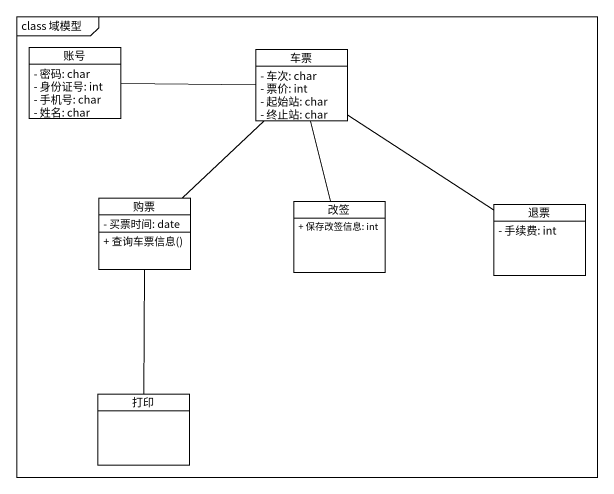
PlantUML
@startuml
mainframe class 域模型
hide circle
hide empty members
skinparam classAttributeIconSize 0
class 账号 {
  - 密码: char
  - 身份证号: int
  - 手机号: char
  - 姓名: char
}
class 车票 {
  - 车次: char
  - 票价: int
  - 起始站: char
  - 终止站: char
}
class 购票 {
  - 买票时间: date
  + 查询车票信息()
}
class 改签 {
  + 保存改签信息: int
}
class 退票 {
  - 手续费: int
}
class 打印
账号 -right- 车票
车票 -- 购票
车票 -- 改签
车票 -- 退票
购票 -- 打印
@enduml
